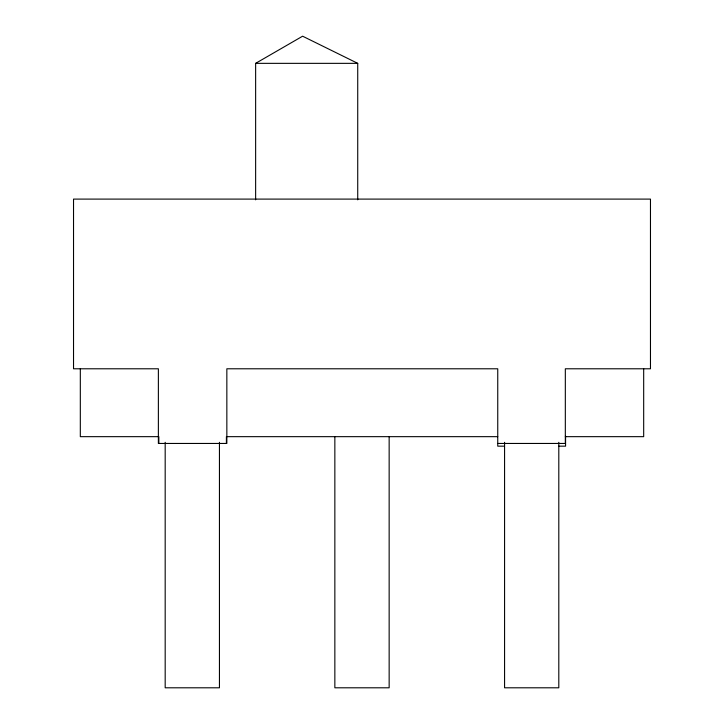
<?xml version="1.0" encoding="UTF-8"?>
<svg xmlns="http://www.w3.org/2000/svg" width="724" height="724" viewBox="0 0 724 724"><rect width="100%" height="100%" fill="white"/><g stroke="black" fill="none" stroke-linecap="round" stroke-linejoin="round"><path stroke-width="1.09" d="M255.635 199.833L255.635 63.35L302.614 36.2L357.728 63.35L357.728 199.833M255.635 63.35L357.728 63.35M497.75 436.663L226.404 436.663L226.404 443.45M565.326 436.663L643.681 436.663L643.681 368.788M497.75 443.45L565.326 443.45L565.326 368.788L650.469 368.788L650.469 199.1L73.531 199.1L73.531 368.788L158.375 368.788L158.375 443.45L226.847 443.45L226.847 368.788L497.75 368.788L497.75 446.165L504.528 446.165M558.792 446.165L565.571 446.165L565.571 436.074M558.801 442.319L558.801 687.8L504.574 687.8L504.574 442.319M389.15 436.663L389.15 687.8L334.85 687.8L334.85 436.663M219.444 442.319L219.444 687.8L165.181 687.8L165.181 442.319M158.837 443.45L158.837 436.663L80.319 436.663L80.319 368.788"/></g></svg>
